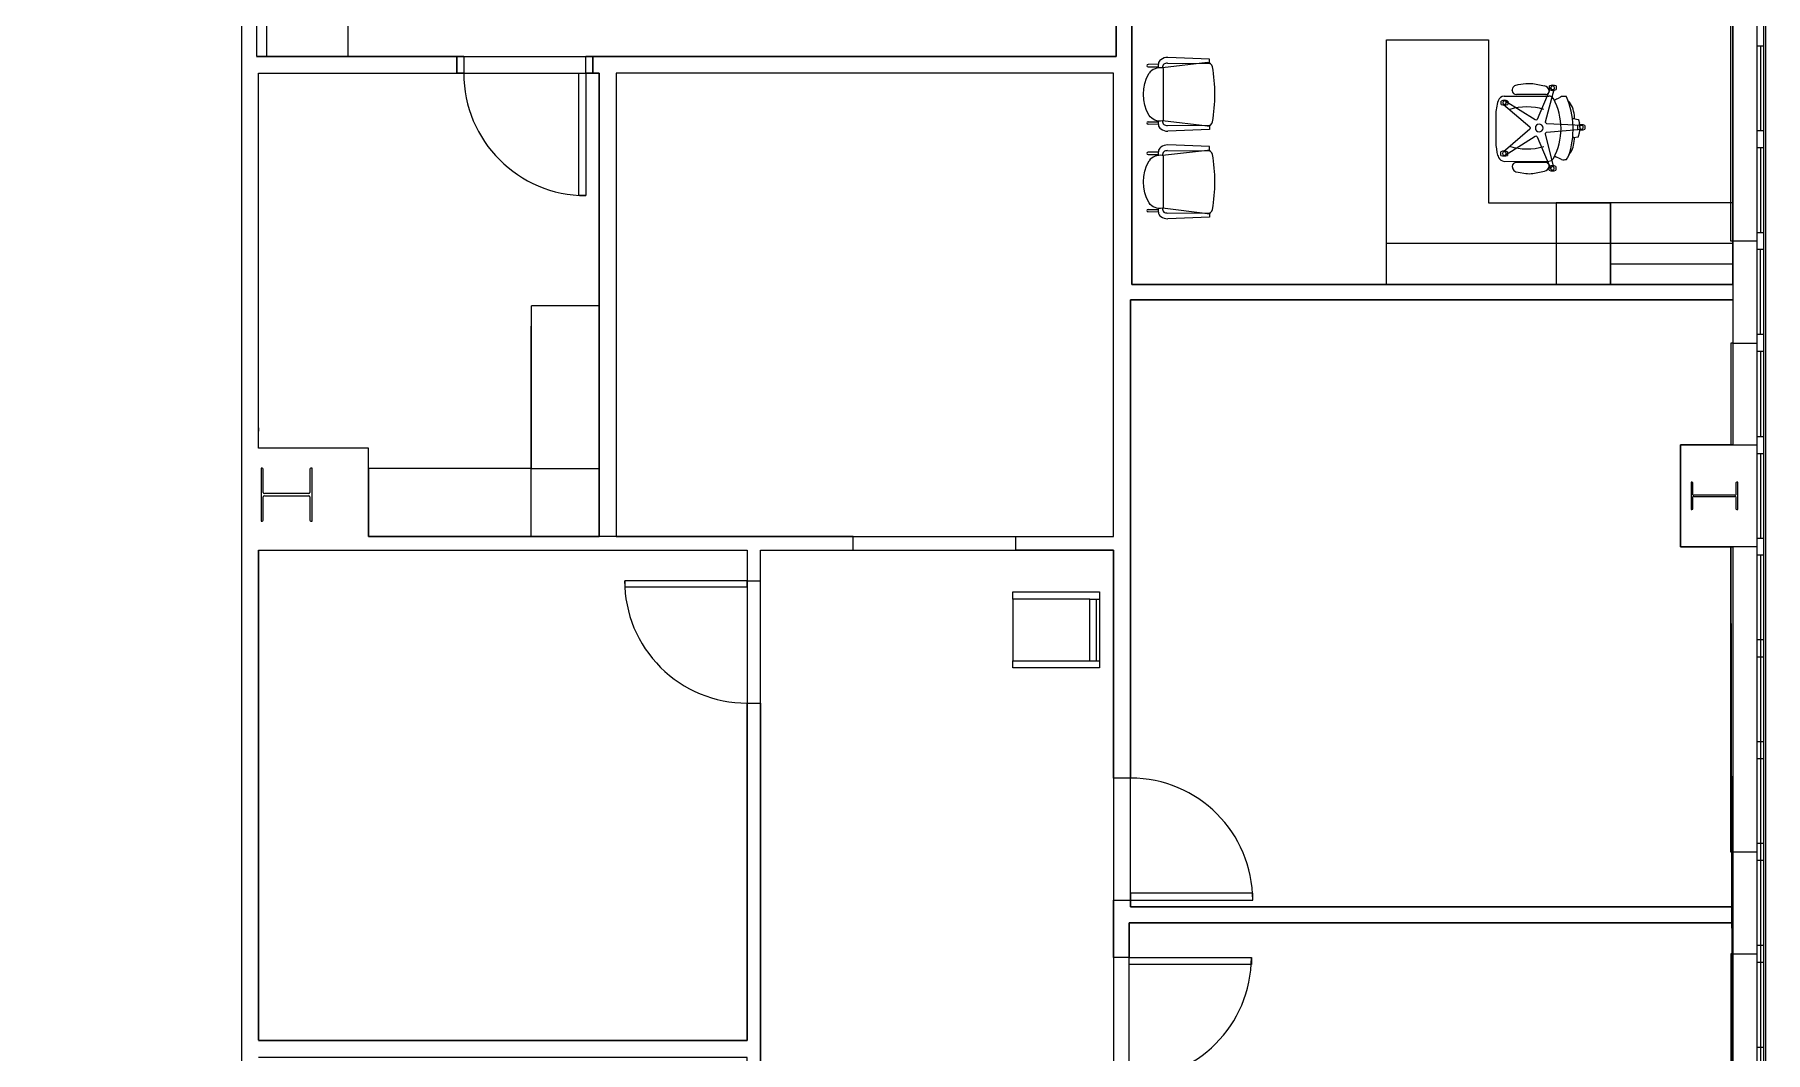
# Model space of a CAD drawing. Header units: inches. Extents: x 0 to 165, y 0 to 113.
# Drawn here: x 122.18 to 164.68, y 58.5 to 83.49 of the extents above; entities that cross this region are included whole.
import ezdxf

# ---------------------------------------------------------------- set-up
doc = ezdxf.new("R2010")
doc.units = ezdxf.units.IN
doc.header["$MEASUREMENT"] = 0
for name, color, linetype in [('COE', 2, 'Continuous'), ('ExtWalls', 7, 'Continuous'), ('Furnishings', 7, 'Continuous'), ('IntDoorsWindows', 4, 'Continuous'), ('IntWalls', 5, 'Continuous'), ('Structure', 1, 'Continuous')]:
    doc.layers.add(name, color=color, linetype=linetype)

msp = doc.modelspace()

# ---------------------------------------------------------------- linework, layer by layer
at = {"layer": 'COE'}
for points in [[(129.652, 112.618), (147.184, 112.618), (147.184, 111.333), (149.679, 111.333), (149.679, 112.618), (162.18, 112.618), (162.18, 110.921), (163.884, 110.921), (163.884, 98.42), (162.6, 98.42), (162.6, 95.917), (163.884, 95.917), (163.884, 73.419), (162.6, 73.419), (162.6, 70.916), (163.835, 70.916), (163.884, 48.418)], [(127.626, 82.955), (148.674, 82.955), (148.74, 82.955), (148.74, 101.541), (139.138, 101.541), (139.138, 98.379), (129.536, 98.379), (129.536, 96.518), (129.536, 96.419), (127.618, 96.419), (127.622, 82.959)], [(130.376, 71.167), (130.376, 73.333), (127.671, 73.333), (127.671, 82.543)], [(127.675, 82.543), (136.042, 82.543), (136.042, 71.163), (130.376, 71.163)], [(127.675, 45.914), (140.003, 45.914), (140.003, 70.833), (148.674, 70.833), (148.674, 26.595), (143.429, 21.357), (129.182, 21.357)], [(127.675, 70.833), (139.674, 70.833), (139.674, 58.794), (127.675, 58.794)]]:
    msp.add_lwpolyline(points, dxfattribs=at)
for points in [[(89.7, 97.98), (125.427, 97.98), (125.427, 96.419), (127.255, 96.419), (127.255, 22.914), (125.427, 22.914), (125.427, 21.357), (89.617, 21.357), (89.617, 26.496), (88.95, 26.496), (88.95, 30.445), (93.216, 30.445), (97.807, 25.85), (116.764, 25.85), (120.89, 29.975), (120.89, 45.28), (121.396, 45.28), (121.363, 88.884), (117.394, 92.854), (94.06, 92.862), (94.06, 89.671), (89.7, 89.671)], [(163.884, 86.974), (149.127, 86.974), (149.127, 77.355), (163.884, 77.355)], [(148.674, 82.543), (136.462, 82.543), (136.462, 71.163), (148.674, 71.163)], [(149.094, 76.976), (163.884, 76.976), (163.884, 73.419), (162.6, 73.419), (162.6, 70.916), (163.884, 70.916), (163.884, 62.071), (149.094, 62.071)], [(149.061, 61.684), (163.884, 61.684), (163.884, 52.354), (149.061, 52.354)]]:
    msp.add_lwpolyline(points, close=True, dxfattribs=at)
at = {"layer": 'ExtWalls'}
for points in [[(7.164, 113.416), (164.683, 113.416), (164.683, 5.909), (164.683, 8.412)], [(7.164, 113.416), (164.683, 113.416), (164.683, 5.909), (82.844, 5.909)], [(164.642, 10.907), (164.642, 70.916), (164.642, 95.917), (164.642, 113.375), (164.477, 113.375), (164.477, 113.21), (164.477, 95.917), (164.477, 70.916), (164.477, 10.907)], [(163.884, 78.418), (163.835, 78.418), (163.835, 85.92), (163.884, 85.92)], [(164.642, 83.21), (164.477, 83.21)], [(164.56, 83.21), (164.56, 81.127)], [(164.642, 81.127), (164.477, 81.127)], [(164.642, 80.707), (164.477, 80.707)], [(164.56, 80.707), (164.56, 78.623)], [(163.884, 77.355), (163.884, 79.356)], [(164.477, 78.418), (163.884, 78.418), (163.884, 75.914), (164.477, 75.914)], [(164.642, 78.623), (164.477, 78.623)], [(164.642, 78.212), (164.477, 78.212)], [(164.551, 78.212), (164.551, 76.128)], [(164.642, 76.128), (164.477, 76.128)], [(163.884, 75.914), (163.835, 75.914), (163.835, 73.419)], [(164.642, 75.708), (164.477, 75.708)], [(164.56, 75.708), (164.56, 73.625)], [(164.477, 73.625), (164.642, 73.625)], [(164.477, 70.916), (162.6, 70.916), (162.6, 73.419), (164.477, 73.419)], [(164.477, 73.205), (164.642, 73.205)], [(164.56, 73.205), (164.56, 71.121)], [(164.642, 71.121), (164.477, 71.121)], [(163.884, 63.413), (163.835, 63.413), (163.835, 70.916)], [(164.642, 70.71), (164.477, 70.71)], [(164.642, 68.626), (164.477, 68.626)], [(164.642, 68.206), (164.477, 68.206)], [(164.642, 66.123), (164.477, 66.123)], [(164.642, 65.711), (164.477, 65.711)], [(164.477, 63.413), (163.884, 63.413), (163.884, 60.918), (164.477, 60.918)], [(164.642, 63.628), (164.477, 63.628)], [(164.642, 63.208), (164.477, 63.208)], [(163.884, 60.918), (163.835, 60.918), (163.835, 53.416), (163.884, 53.416)], [(164.642, 61.124), (164.477, 61.124)], [(164.642, 60.704), (164.477, 60.704)], [(164.642, 58.621), (164.477, 58.621)]]:
    msp.add_lwpolyline(points, dxfattribs=at)
at = {"layer": 'ExtWalls', "ltscale": 0.167948}
msp.add_lwpolyline([(164.56, 70.71), (164.56, 48.623)], dxfattribs=at)
at = {"layer": 'Furnishings'}
for points in [[(128.038, 82.959), (129.874, 82.959), (129.874, 84.293), (127.873, 84.293), (127.873, 82.959)], [(127.255, 83.177), (127.255, 82.959)], [(150, 82.79), (151.03, 82.782), (151.03, 82.889), (150.008, 82.93)], [(149.778, 82.766), (149.523, 82.757)], [(149.523, 82.7), (149.778, 82.7)], [(150.98, 82.807), (149.877, 82.675)], [(149.901, 81.399), (149.901, 82.65)], [(159.413, 82.197), (159.075, 81.407), (159.067, 81.399), (159.042, 81.39), (159.026, 81.399), (158.293, 81.86)], [(160.179, 81.259), (159.314, 81.3), (159.298, 81.316), (159.281, 81.333), (159.281, 81.349), (159.503, 82.173)], [(159.38, 82.14), (159.38, 82.23)], [(159.545, 82.23), (159.545, 82.14)], [(158.194, 81.777), (158.194, 81.86)], [(158.252, 81.777), (158.902, 81.226), (158.91, 81.209), (158.91, 81.185), (158.902, 81.168), (158.243, 80.608)], [(158.268, 81.983), (159.363, 81.983)], [(158.359, 81.86), (158.359, 81.777)], [(159.289, 82.016), (158.573, 82.016)], [(159.874, 81.835), (159.833, 81.876)], [(149.523, 81.349), (149.778, 81.349)], [(149.778, 81.283), (149.523, 81.292)], [(150, 81.259), (151.03, 81.267), (151.03, 81.16), (150.008, 81.119)], [(159.94, 81.432), (159.981, 81.432)], [(159.973, 81.432), (160.088, 81.407), (160.096, 81.407), (160.096, 81.399), (160.121, 81.316)], [(160.08, 81.168), (160.08, 81.259)], [(160.096, 80.995), (160.121, 81.078), (160.137, 81.193)], [(160.137, 81.193), (160.121, 81.316)], [(160.245, 81.259), (160.245, 81.168)], [(150, 80.641), (151.03, 80.633), (151.03, 80.74), (150.008, 80.781)], [(158.293, 80.534), (159.026, 80.995), (159.042, 81.003), (159.059, 80.995), (159.075, 80.979), (159.413, 80.188)], [(159.487, 80.238), (159.281, 81.045), (159.281, 81.069), (159.298, 81.086), (159.306, 81.094), (160.179, 81.168)], [(159.981, 80.962), (159.948, 80.962)], [(159.973, 80.962), (160.08, 80.979)], [(159.989, 80.863), (159.997, 80.929)], [(149.778, 80.608), (149.523, 80.608)], [(149.523, 80.55), (149.778, 80.55)], [(150.98, 80.649), (149.877, 80.526)], [(149.901, 79.249), (149.901, 80.501)], [(158.079, 80.682), (158.087, 80.592)], [(158.186, 80.526), (158.186, 80.616)], [(158.268, 80.378), (159.363, 80.386)], [(158.35, 80.616), (158.35, 80.526)], [(159.289, 80.353), (158.573, 80.353)], [(159.372, 80.163), (159.372, 80.254)], [(159.536, 80.254), (159.536, 80.163)], [(149.523, 79.2), (149.778, 79.2)], [(149.778, 79.134), (149.523, 79.142)], [(150, 79.109), (151.03, 79.118), (151.03, 79.011), (150.008, 78.969)], [(163.884, 79.356), (160.879, 79.356)], [(163.884, 78.36), (155.378, 78.36)], [(160.879, 77.355), (163.884, 77.355)], [(134.374, 76.832), (134.374, 72.834), (134.374, 76.334)], [(134.378, 72.834), (136.042, 72.834), (136.042, 76.828), (134.378, 76.828)], [(148.09, 68.116), (148.09, 69.631), (146.204, 69.631), (146.204, 69.804), (148.329, 69.804), (148.329, 69.631), (148.329, 68.116)], [(146.204, 69.631), (146.204, 68.116)], [(148.09, 69.631), (148.246, 69.631), (148.329, 69.631)], [(148.246, 69.631), (148.246, 68.116)]]:
    msp.add_lwpolyline(points, dxfattribs=at)
for points in [[(157.881, 79.356), (160.879, 79.356), (160.879, 77.355), (157.881, 77.355), (155.378, 77.355), (155.378, 82.107), (155.378, 83.359), (156.629, 83.359), (157.881, 83.359), (157.881, 82.107)], [(159.545, 79.356), (159.545, 77.355), (160.879, 77.355), (160.879, 79.356)], [(160.879, 77.858), (163.884, 77.858), (163.884, 79.356), (160.879, 79.356)], [(127.671, 73.839), (127.671, 73.752)], [(130.376, 71.167), (134.374, 71.167), (134.374, 72.834), (130.376, 72.834)], [(146.204, 67.943), (146.204, 68.116), (148.09, 68.116), (148.246, 68.116), (148.329, 68.116), (148.329, 67.943)]]:
    msp.add_lwpolyline(points, close=True, dxfattribs=at)
for points in [[(150.98, 81.242), (149.877, 81.374, -0.297435), (149.547, 81.506, -0.261923), (149.547, 82.543)], [(158.466, 82.115, -0.416649), (158.614, 82.263), (158.803, 82.288, -0.075006), (158.968, 82.288), (159.256, 82.23)], [(150.98, 79.093), (149.877, 79.225, -0.297435), (149.547, 79.356, -0.261923), (149.547, 80.394)], [(158.614, 80.114), (158.803, 80.081, 0.075006), (158.968, 80.081), (159.256, 80.139)]]:
    msp.add_lwpolyline(points, format="xyb", dxfattribs=at)
for centre, radius, start, end in [((149.972, 82.725), 0.2, 165.7284, 194.2716), ((147.443, 82.025), 3.722, 349.5481, 10.4519), ((158.824, 80.285), 1.431, 73.1043, 106.8957), ((158.122, 81.185), 1.542, 331.6248, 28.3752), ((157.937, 81.174), 2.024, 340.8259, 23.0561), ((149.972, 81.325), 0.2, 165.7279, 194.2721), ((159.125, 81.194), 0.0914, 180.4953, 269.4986), ((149.972, 80.575), 0.2, 165.7279, 194.2721), ((147.443, 79.875), 3.722, 349.5481, 10.4519), ((158.834, 82.218), 1.533, 253.5342, 285.3423), ((149.972, 79.175), 0.2, 165.7279, 194.2721)]:
    msp.add_arc(centre, radius, start, end, dxfattribs=at)
for points in [[(150.008, 82.93), (149.943, 82.93), (149.885, 82.914), (149.836, 82.873)], [(149.523, 82.757), (149.506, 82.757), (149.49, 82.741), (149.49, 82.725)], [(149.49, 82.725), (149.49, 82.708), (149.506, 82.7), (149.523, 82.7)], [(149.877, 82.675), (149.753, 82.692), (149.621, 82.642), (149.547, 82.543)], [(149.836, 82.873), (149.803, 82.848), (149.778, 82.815), (149.778, 82.774)], [(149.91, 82.766), (149.885, 82.741), (149.877, 82.708), (149.877, 82.675)], [(149.901, 82.65), (149.901, 82.659), (149.893, 82.675), (149.877, 82.675)], [(150, 82.79), (149.967, 82.79), (149.934, 82.782), (149.91, 82.766)], [(151.104, 82.7), (151.087, 82.757), (151.038, 82.807), (150.98, 82.807)], [(158.466, 82.115), (158.466, 82.066), (158.515, 82.016), (158.573, 82.016)], [(159.372, 82.115), (159.363, 82.173), (159.314, 82.222), (159.256, 82.23)], [(159.289, 82.016), (159.339, 82.025), (159.38, 82.066), (159.372, 82.115)], [(159.545, 82.23), (159.487, 82.255), (159.429, 82.255), (159.38, 82.23)], [(159.38, 82.14), (159.429, 82.115), (159.487, 82.115), (159.545, 82.14)], [(159.462, 82.23), (159.438, 82.23), (159.413, 82.206), (159.413, 82.181)], [(159.413, 82.181), (159.413, 82.156), (159.438, 82.14), (159.462, 82.14)], [(159.503, 82.181), (159.503, 82.206), (159.487, 82.23), (159.462, 82.23)], [(159.462, 82.14), (159.487, 82.14), (159.503, 82.156), (159.503, 82.181)], [(158.12, 81.868), (158.079, 81.753), (158.062, 81.629), (158.062, 81.514)], [(158.268, 81.983), (158.202, 81.975), (158.145, 81.934), (158.12, 81.868)], [(158.359, 81.86), (158.309, 81.885), (158.243, 81.885), (158.194, 81.86)], [(158.194, 81.777), (158.243, 81.753), (158.309, 81.753), (158.359, 81.777)], [(158.276, 81.868), (158.252, 81.868), (158.235, 81.843), (158.235, 81.819)], [(158.235, 81.819), (158.235, 81.794), (158.252, 81.777), (158.276, 81.777)], [(158.318, 81.819), (158.318, 81.843), (158.301, 81.868), (158.276, 81.868)], [(158.276, 81.777), (158.301, 81.777), (158.318, 81.794), (158.318, 81.819)], [(159.479, 81.917), (159.454, 81.959), (159.413, 81.983), (159.363, 81.983)], [(159.495, 81.893), (159.536, 81.901), (159.578, 81.917), (159.619, 81.942)], [(159.676, 81.967), (159.66, 81.959), (159.635, 81.95), (159.619, 81.942)], [(159.726, 81.975), (159.709, 81.975), (159.693, 81.975), (159.676, 81.967)], [(159.8, 81.967), (159.775, 81.975), (159.75, 81.975), (159.726, 81.975)], [(159.997, 81.465), (159.989, 81.596), (159.948, 81.728), (159.874, 81.835)], [(149.523, 81.349), (149.506, 81.349), (149.49, 81.341), (149.49, 81.325)], [(149.49, 81.325), (149.49, 81.308), (149.506, 81.292), (149.523, 81.292)], [(149.778, 81.275), (149.778, 81.234), (149.803, 81.193), (149.836, 81.176)], [(149.877, 81.374), (149.893, 81.374), (149.901, 81.39), (149.901, 81.399)], [(149.877, 81.374), (149.877, 81.341), (149.885, 81.308), (149.91, 81.283)], [(149.91, 81.283), (149.934, 81.267), (149.967, 81.259), (150, 81.259)], [(150.98, 81.242), (151.038, 81.242), (151.087, 81.283), (151.104, 81.349)], [(158.062, 81.514), (158.062, 81.292), (158.062, 81.069), (158.062, 80.847)], [(159.125, 81.292), (159.075, 81.292), (159.034, 81.25), (159.034, 81.193)], [(159.223, 81.193), (159.223, 81.25), (159.174, 81.292), (159.125, 81.292)], [(159.125, 81.102), (159.174, 81.102), (159.223, 81.143), (159.223, 81.193)], [(159.981, 81.432), (159.989, 81.44), (159.997, 81.448), (159.997, 81.465)], [(160.245, 81.259), (160.195, 81.283), (160.137, 81.283), (160.08, 81.259)], [(160.162, 81.259), (160.137, 81.259), (160.121, 81.242), (160.121, 81.218)], [(160.121, 81.218), (160.121, 81.193), (160.137, 81.168), (160.162, 81.168)], [(160.212, 81.218), (160.212, 81.242), (160.187, 81.259), (160.162, 81.259)], [(160.162, 81.168), (160.187, 81.168), (160.212, 81.193), (160.212, 81.218)], [(149.836, 81.176), (149.885, 81.135), (149.943, 81.119), (150.008, 81.119)], [(150.008, 80.781), (149.943, 80.781), (149.885, 80.765), (149.836, 80.723)], [(158.062, 80.847), (158.062, 80.789), (158.07, 80.74), (158.079, 80.682)], [(159.857, 80.534), (159.932, 80.625), (159.973, 80.74), (159.989, 80.863)], [(159.997, 80.938), (159.997, 80.946), (159.989, 80.954), (159.981, 80.962)], [(160.08, 81.168), (160.137, 81.143), (160.195, 81.143), (160.245, 81.168)], [(160.08, 80.979), (160.088, 80.979), (160.096, 80.987), (160.096, 80.995)], [(149.523, 80.608), (149.506, 80.608), (149.49, 80.592), (149.49, 80.575)], [(149.49, 80.575), (149.49, 80.559), (149.506, 80.55), (149.523, 80.55)], [(149.877, 80.526), (149.753, 80.542), (149.621, 80.493), (149.547, 80.394)], [(149.836, 80.723), (149.803, 80.699), (149.778, 80.666), (149.778, 80.625)], [(149.91, 80.616), (149.885, 80.592), (149.877, 80.559), (149.877, 80.526)], [(149.901, 80.501), (149.901, 80.509), (149.893, 80.518), (149.877, 80.526)], [(150, 80.641), (149.967, 80.641), (149.934, 80.633), (149.91, 80.616)], [(151.104, 80.55), (151.087, 80.608), (151.038, 80.649), (150.98, 80.649)], [(158.087, 80.592), (158.103, 80.55), (158.112, 80.518), (158.128, 80.476)], [(158.128, 80.476), (158.153, 80.419), (158.21, 80.386), (158.268, 80.378)], [(158.35, 80.616), (158.301, 80.641), (158.243, 80.641), (158.186, 80.616)], [(158.186, 80.526), (158.243, 80.509), (158.301, 80.509), (158.35, 80.526)], [(158.268, 80.616), (158.243, 80.616), (158.227, 80.6), (158.227, 80.575)], [(158.227, 80.575), (158.227, 80.55), (158.243, 80.526), (158.268, 80.526)], [(158.318, 80.575), (158.318, 80.6), (158.293, 80.616), (158.268, 80.616)], [(158.268, 80.526), (158.293, 80.526), (158.318, 80.55), (158.318, 80.575)], [(158.573, 80.353), (158.515, 80.353), (158.466, 80.303), (158.466, 80.254)], [(159.372, 80.254), (159.38, 80.303), (159.339, 80.345), (159.289, 80.353)], [(159.363, 80.386), (159.413, 80.386), (159.454, 80.41), (159.479, 80.452)], [(159.503, 80.501), (159.512, 80.493), (159.528, 80.493), (159.536, 80.493)], [(159.676, 80.427), (159.635, 80.443), (159.586, 80.468), (159.536, 80.493)], [(159.676, 80.427), (159.717, 80.41), (159.759, 80.419), (159.8, 80.427)], [(159.8, 80.427), (159.816, 80.452), (159.833, 80.476), (159.849, 80.509)], [(158.466, 80.254), (158.466, 80.172), (158.532, 80.114), (158.614, 80.114)], [(159.256, 80.139), (159.314, 80.147), (159.363, 80.196), (159.372, 80.254)], [(159.536, 80.254), (159.479, 80.279), (159.421, 80.279), (159.372, 80.254)], [(159.372, 80.163), (159.421, 80.139), (159.479, 80.139), (159.536, 80.163)], [(159.454, 80.254), (159.429, 80.254), (159.405, 80.229), (159.405, 80.213)], [(159.405, 80.213), (159.405, 80.188), (159.429, 80.163), (159.454, 80.163)], [(159.495, 80.213), (159.495, 80.229), (159.479, 80.254), (159.454, 80.254)], [(159.454, 80.163), (159.479, 80.163), (159.495, 80.188), (159.495, 80.213)], [(149.523, 79.2), (149.506, 79.2), (149.49, 79.183), (149.49, 79.175)], [(149.49, 79.175), (149.49, 79.159), (149.506, 79.142), (149.523, 79.142)], [(149.778, 79.126), (149.778, 79.085), (149.803, 79.043), (149.836, 79.027)], [(149.877, 79.225), (149.893, 79.225), (149.901, 79.233), (149.901, 79.249)], [(149.877, 79.225), (149.877, 79.192), (149.885, 79.159), (149.91, 79.134)], [(149.91, 79.134), (149.934, 79.118), (149.967, 79.109), (150, 79.109)], [(150.98, 79.093), (151.038, 79.093), (151.087, 79.134), (151.104, 79.2)], [(149.836, 79.027), (149.885, 78.986), (149.943, 78.969), (150.008, 78.969)]]:
    msp.add_open_spline(points, degree=3, dxfattribs=at)
at = {"layer": 'IntDoorsWindows'}
for points in [[(132.546, 82.959), (132.546, 82.543)], [(135.713, 82.543), (135.713, 82.955), (135.885, 82.955), (135.885, 82.543)], [(135.713, 82.543), (135.713, 79.538), (135.54, 79.538), (135.54, 82.543)], [(139.674, 70.076), (136.668, 70.076), (136.668, 69.927), (139.674, 69.927)], [(149.094, 62.236), (152.092, 62.236), (152.092, 62.409), (149.094, 62.409)], [(149.061, 60.828), (152.059, 60.828), (152.059, 60.655), (149.061, 60.655)]]:
    msp.add_lwpolyline(points, close=True, dxfattribs=at)
for points in [[(132.546, 82.959), (132.715, 82.959), (132.715, 82.543), (132.546, 82.543)], [(135.885, 82.543), (135.885, 82.955)]]:
    msp.add_lwpolyline(points, dxfattribs=at)
for centre, radius, start, end in [((135.72, 82.542), 3.005, 179.9833, 269.8593), ((139.667, 70.078), 3, 180.0401, 270.1172), ((149.094, 62.236), 2.998, 0.0064, 89.9936), ((149.061, 60.828), 2.998, 270.0064, 359.9939)]:
    msp.add_arc(centre, radius, start, end, dxfattribs=at)
at = {"layer": 'IntWalls'}
for points in [[(127.255, 91.137), (127.255, 70.195), (127.255, 52.111), (127.255, 38.968)], [(127.622, 91.137), (127.622, 82.959), (132.715, 82.959)], [(163.884, 77.355), (149.127, 77.355), (149.127, 83.812), (148.74, 83.812), (148.74, 82.955), (135.713, 82.955)], [(127.675, 70.833), (139.674, 70.833), (139.674, 70.076), (140.003, 70.076), (140.003, 70.833), (142.276, 70.833), (142.276, 71.163), (139.879, 71.163), (135.218, 71.163), (130.376, 71.163), (136.042, 71.163), (136.042, 82.543), (135.885, 82.543), (135.885, 82.955), (136.462, 82.955)], [(130.376, 71.167), (130.376, 73.333), (127.671, 73.333), (127.671, 75.877), (127.671, 82.543), (132.715, 82.543)], [(135.713, 82.543), (136.042, 82.543)], [(163.884, 76.976), (149.094, 76.976), (149.094, 65.233), (148.674, 65.233), (148.674, 70.833), (146.278, 70.833), (146.278, 71.163), (148.674, 71.163), (148.674, 82.543), (136.462, 82.543), (136.462, 71.163)], [(127.671, 70.833), (127.671, 70.195), (127.671, 58.798)], [(127.671, 58.798), (127.671, 70.833)], [(127.675, 58.794), (139.674, 58.794), (139.674, 67.078), (140.003, 67.078), (140.003, 51.885), (139.674, 51.885), (139.674, 58.374), (127.675, 58.374)], [(163.884, 61.684), (149.061, 61.684), (149.061, 60.828), (148.674, 60.828), (148.674, 62.236), (149.094, 62.236), (149.094, 62.071), (163.884, 62.071)]]:
    msp.add_lwpolyline(points, dxfattribs=at)
at = {"layer": 'Structure'}
for points in [[(127.766, 72.847), (127.741, 72.847), (127.741, 71.546), (127.766, 71.546)], [(127.79, 72.25), (127.79, 72.818)], [(128.935, 72.818), (128.935, 72.25)], [(128.964, 71.546), (128.989, 71.546), (128.989, 72.847), (128.964, 72.847)], [(162.88, 72.497), (162.863, 72.497), (162.863, 71.83), (162.88, 71.83)], [(162.904, 72.192), (162.904, 72.488)], [(163.959, 72.488), (163.959, 72.192)], [(163.983, 71.83), (164.008, 71.83), (164.008, 72.497), (163.983, 72.497)], [(127.79, 71.57), (127.79, 72.143)], [(128.91, 72.221), (127.819, 72.221)], [(127.819, 72.167), (128.91, 72.167)], [(128.935, 72.143), (128.935, 71.57)], [(162.904, 71.846), (162.904, 72.143)], [(163.934, 72.184), (162.929, 72.184)], [(162.929, 72.151), (163.934, 72.151)], [(163.959, 72.143), (163.959, 71.846)]]:
    msp.add_lwpolyline(points, dxfattribs=at)
for points in [[(127.79, 72.818), (127.79, 72.834), (127.778, 72.847), (127.766, 72.847)], [(128.964, 72.847), (128.947, 72.847), (128.935, 72.834), (128.935, 72.818)], [(162.904, 72.488), (162.904, 72.497), (162.896, 72.497), (162.88, 72.497)], [(163.983, 72.497), (163.967, 72.497), (163.959, 72.497), (163.959, 72.488)], [(127.79, 72.25), (127.79, 72.233), (127.803, 72.221), (127.819, 72.221)], [(127.819, 72.167), (127.803, 72.167), (127.79, 72.155), (127.79, 72.143)], [(128.91, 72.221), (128.927, 72.221), (128.935, 72.233), (128.935, 72.25)], [(128.935, 72.143), (128.935, 72.155), (128.927, 72.167), (128.91, 72.167)], [(162.88, 71.83), (162.896, 71.83), (162.904, 71.838), (162.904, 71.846)], [(162.904, 72.192), (162.904, 72.184), (162.921, 72.184), (162.929, 72.184)], [(162.929, 72.151), (162.921, 72.151), (162.904, 72.143), (162.904, 72.143)], [(163.934, 72.184), (163.95, 72.184), (163.959, 72.184), (163.959, 72.192)], [(163.959, 72.143), (163.959, 72.143), (163.95, 72.151), (163.934, 72.151)], [(163.959, 71.846), (163.959, 71.838), (163.967, 71.83), (163.983, 71.83)], [(127.766, 71.546), (127.778, 71.546), (127.79, 71.558), (127.79, 71.57)], [(128.935, 71.57), (128.935, 71.558), (128.947, 71.546), (128.964, 71.546)]]:
    msp.add_open_spline(points, degree=3, dxfattribs=at)

doc.saveas('drawing.dxf')
